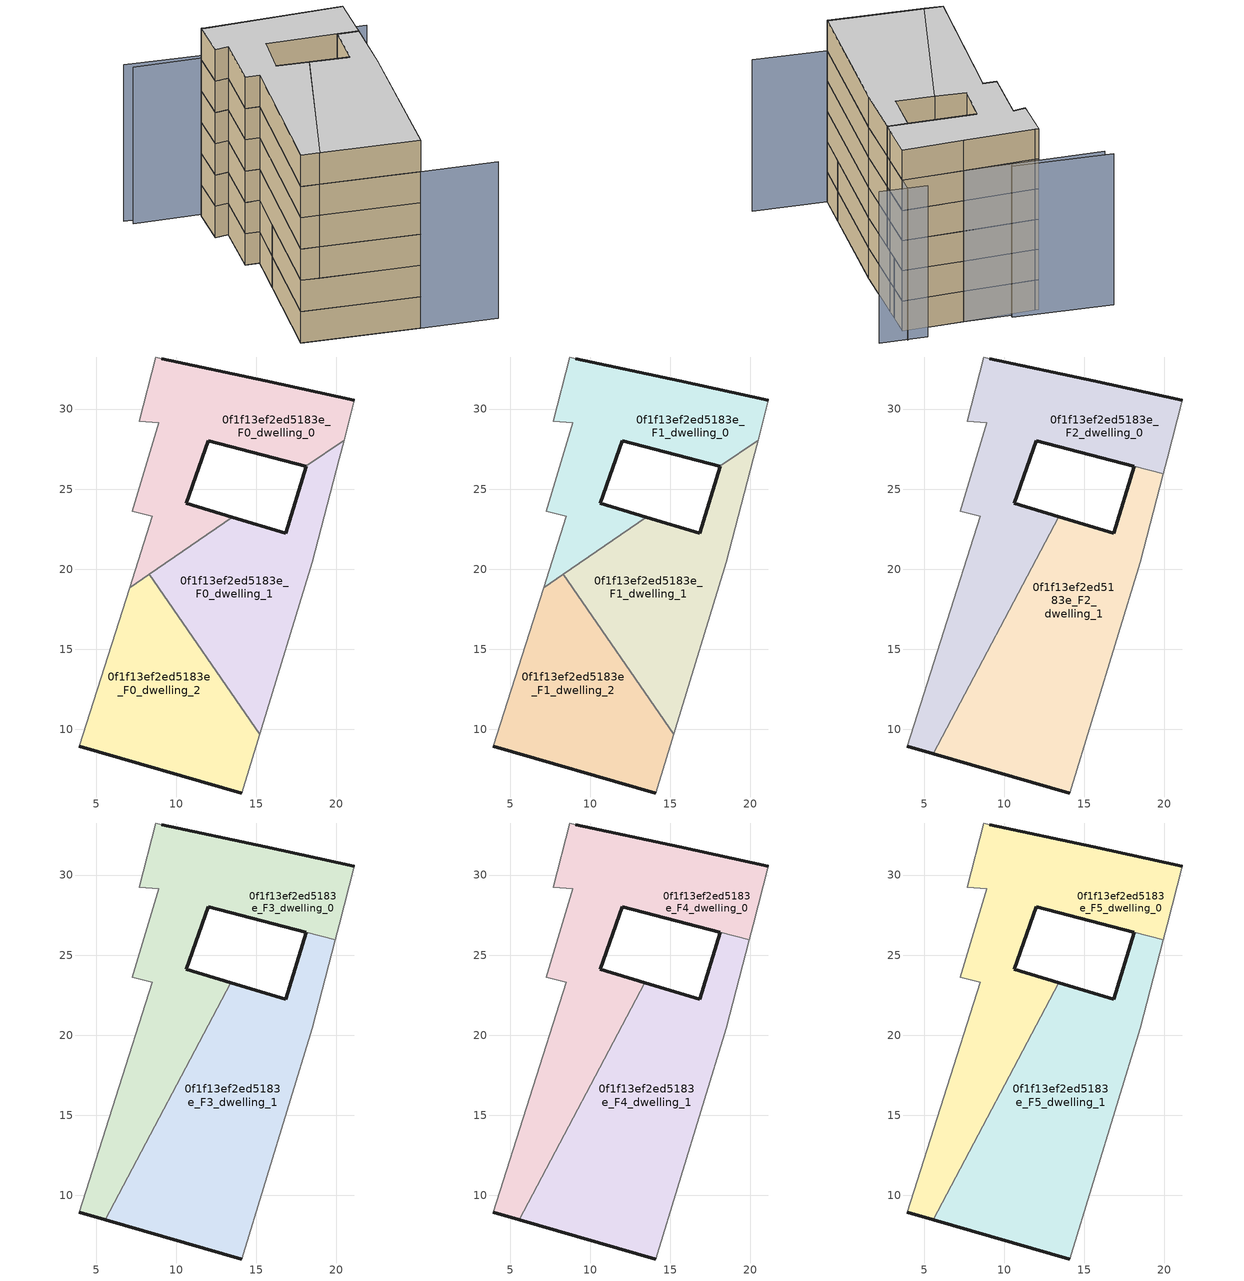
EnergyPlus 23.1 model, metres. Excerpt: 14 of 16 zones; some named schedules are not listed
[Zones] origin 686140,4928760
0f1f13ef2ed5183e_F0_dwelling_0
 floor ground (EU_floor_Construction): 18.09,26.42 20.48,28.06 21.12,30.56 15.55,31.76 9.08,33.14 8.72,33.25 7.7,29.23 8.9,29.14 7.27,23.62 8.51,23.31 7.08,18.84 13.5,23.26 10.63,24.13 11.98,28.02 z0
 wall outside (EU_wall_Construction): 9.08,33.14 15.55,31.76 21.12,30.56 / 18.09,26.42 11.98,28.02 10.63,24.13 13.5,23.26 z0:3
 wall adiabatic (EU_wall_Construction): 7.08,18.84 8.51,23.31 7.27,23.62 8.9,29.14 7.7,29.23 8.72,33.25 9.08,33.14 / 21.12,30.56 20.48,28.06 z0:3
 wall to 0f1f13ef2ed5183e_F0_dwelling_1 (EU_wall_Construction): 20.48,28.06 18.09,26.42 / 13.5,23.26 8.31,19.69 z0:3
 wall to 0f1f13ef2ed5183e_F0_dwelling_2 (EU_wall_Construction): 8.31,19.69 7.08,18.84 z0:3
0f1f13ef2ed5183e_F0_dwelling_1
 floor ground (EU_floor_Construction): 15.2,9.69 18.48,20.44 20.18,26.91 20.48,28.06 18.1,26.42 16.83,22.25 13.5,23.26 8.31,19.69 z0
 wall outside (EU_wall_Construction): 13.5,23.26 16.83,22.25 18.1,26.42 z0:3; 18.09,26.42,3 18.1,26.42,0 18.09,26.42,0
 wall adiabatic (EU_wall_Construction): 20.48,28.06 20.18,26.91 18.48,20.44 15.2,9.69 z0:3
 wall to 0f1f13ef2ed5183e_F0_dwelling_2 (EU_wall_Construction): 15.2,9.69 8.31,19.69 z0:3
0f1f13ef2ed5183e_F0_dwelling_2
 floor ground (EU_floor_Construction): 14.09,6.03 15.2,9.69 8.31,19.69 7.08,18.84 3.93,8.95 z0
 wall outside (EU_wall_Construction): 14.09,6.03 3.93,8.95 z0:3
 wall adiabatic (EU_wall_Construction): 15.2,9.69 14.09,6.03 / 3.93,8.95 7.08,18.84 z0:3
0f1f13ef2ed5183e_F1_dwelling_0
 floor to 0f1f13ef2ed5183e_F0_dwelling_0 (EU_floor_Construction): 18.09,26.42 20.48,28.06 21.12,30.56 15.55,31.76 9.08,33.14 8.72,33.25 7.7,29.23 8.9,29.14 7.27,23.62 8.51,23.31 7.08,18.84 13.5,23.26 10.63,24.13 11.98,28.02 z3
 wall outside (EU_wall_Construction): 9.08,33.14 15.55,31.76 21.12,30.56 / 18.09,26.42 11.98,28.02 10.63,24.13 13.5,23.26 z3:6
 wall adiabatic (EU_wall_Construction): 7.08,18.84 8.51,23.31 7.27,23.62 8.9,29.14 7.7,29.23 8.72,33.25 9.08,33.14 / 21.12,30.56 20.48,28.06 z3:6
 wall to 0f1f13ef2ed5183e_F1_dwelling_1 (EU_wall_Construction): 20.48,28.06 18.09,26.42 / 13.5,23.26 8.31,19.69 z3:6
 wall to 0f1f13ef2ed5183e_F1_dwelling_2 (EU_wall_Construction): 8.31,19.69 7.08,18.84 z3:6
0f1f13ef2ed5183e_F1_dwelling_1
 floor to 0f1f13ef2ed5183e_F0_dwelling_1 (EU_floor_Construction): 15.2,9.69 18.48,20.44 20.18,26.91 20.48,28.06 18.1,26.42 16.83,22.25 13.5,23.26 8.31,19.69 z3
 wall outside (EU_wall_Construction): 13.5,23.26 16.83,22.25 18.1,26.42 z3:6; 18.09,26.42,6 18.1,26.42,3 18.09,26.42,3
 wall adiabatic (EU_wall_Construction): 20.48,28.06 20.18,26.91 18.48,20.44 15.2,9.69 z3:6
 wall to 0f1f13ef2ed5183e_F1_dwelling_2 (EU_wall_Construction): 15.2,9.69 8.31,19.69 z3:6
0f1f13ef2ed5183e_F1_dwelling_2
 floor to 0f1f13ef2ed5183e_F0_dwelling_2 (EU_floor_Construction): 14.09,6.03 15.2,9.69 8.31,19.69 7.08,18.84 3.93,8.95 z3
 wall outside (EU_wall_Construction): 14.09,6.03 3.93,8.95 z3:6
 wall adiabatic (EU_wall_Construction): 15.2,9.69 14.09,6.03 / 3.93,8.95 7.08,18.84 z3:6
0f1f13ef2ed5183e_F2_dwelling_0
 floor to 0f1f13ef2ed5183e_F1_dwelling_0 (EU_floor_Construction): 18.09,26.42 20.48,28.06 21.12,30.56 15.55,31.76 9.08,33.14 8.72,33.25 7.7,29.23 8.9,29.14 7.27,23.62 8.51,23.31 7.08,18.84 13.33,23.14 13.41,23.29 10.63,24.13 11.98,28.02 z6
 floor to 0f1f13ef2ed5183e_F1_dwelling_1 (EU_floor_Construction): 19.93,25.95 20.18,26.91 20.48,28.06 18.1,26.42 z6; 10.11,17.07 13.33,23.14 8.31,19.69 z6
 floor to 0f1f13ef2ed5183e_F1_dwelling_2 (EU_floor_Construction): 5.56,8.48 10.11,17.07 8.31,19.69 7.08,18.84 3.93,8.95 z6
 wall outside (EU_wall_Construction): 9.08,33.14 15.55,31.76 21.12,30.56 / 18.09,26.42 11.98,28.02 10.63,24.13 13.41,23.29 / 5.56,8.48 3.93,8.95 z6:9; 18.1,26.42,9 18.1,26.42,6 18.09,26.42,6
 wall adiabatic (EU_wall_Construction): 21.12,30.56 20.18,26.91 19.93,25.95 / 3.93,8.95 8.51,23.31 7.27,23.62 8.9,29.14 7.7,29.23 8.72,33.25 9.08,33.14 z6:9
 wall to 0f1f13ef2ed5183e_F2_dwelling_1 (EU_wall_Construction): 13.41,23.29 5.56,8.48 / 19.93,25.95 18.1,26.42 z6:9
0f1f13ef2ed5183e_F2_dwelling_1
 floor to 0f1f13ef2ed5183e_F1_dwelling_1 (EU_floor_Construction): 15.2,9.69 18.48,20.44 19.93,25.95 18.1,26.42 16.83,22.25 13.5,23.26 13.33,23.14 10.11,17.07 z6
 floor to 0f1f13ef2ed5183e_F1_dwelling_2 (EU_floor_Construction): 14.09,6.03 15.2,9.69 10.11,17.07 5.56,8.48 z6
 wall outside (EU_wall_Construction): 13.41,23.29 16.83,22.25 18.1,26.42 / 14.09,6.03 5.56,8.48 z6:9; 18.1,26.43,9 18.1,26.42,6 18.1,26.43,6
 wall adiabatic (EU_wall_Construction): 19.93,25.95 18.48,20.44 14.09,6.03 z6:9
0f1f13ef2ed5183e_F3_dwelling_0
 floor to 0f1f13ef2ed5183e_F2_dwelling_0 (EU_floor_Construction): 5.56,8.48 13.41,23.29 10.63,24.13 11.98,28.02 18.09,26.42 19.93,25.95 20.18,26.91 21.12,30.56 15.55,31.76 9.08,33.14 8.72,33.25 7.7,29.23 8.9,29.14 7.27,23.62 8.51,23.31 3.93,8.95 z9
 wall outside (EU_wall_Construction): 9.08,33.14 15.55,31.76 21.12,30.56 / 18.09,26.42 11.98,28.02 10.63,24.13 13.41,23.29 / 5.56,8.48 3.93,8.95 z9:12; 18.1,26.42,12 18.1,26.42,9 18.09,26.42,9
 wall adiabatic (EU_wall_Construction): 21.12,30.56 20.18,26.91 19.93,25.95 / 3.93,8.95 8.51,23.31 7.27,23.62 8.9,29.14 7.7,29.23 8.72,33.25 9.08,33.14 z9:12
 wall to 0f1f13ef2ed5183e_F3_dwelling_1 (EU_wall_Construction): 13.41,23.29 5.56,8.48 / 19.93,25.95 18.1,26.42 z9:12
0f1f13ef2ed5183e_F3_dwelling_1
 floor to 0f1f13ef2ed5183e_F2_dwelling_1 (EU_floor_Construction): 14.09,6.03 18.48,20.44 19.93,25.95 18.1,26.43 16.83,22.25 13.41,23.29 5.56,8.48 z9
 wall outside (EU_wall_Construction): 13.41,23.29 16.83,22.25 18.1,26.42 / 14.09,6.03 5.56,8.48 z9:12; 18.1,26.43,12 18.1,26.42,9 18.1,26.43,9
 wall adiabatic (EU_wall_Construction): 19.93,25.95 18.48,20.44 14.09,6.03 z9:12
0f1f13ef2ed5183e_F4_dwelling_0
 floor to 0f1f13ef2ed5183e_F3_dwelling_0 (EU_floor_Construction): 5.56,8.48 13.41,23.29 10.63,24.13 11.98,28.02 18.09,26.42 19.93,25.95 20.18,26.91 21.12,30.56 15.55,31.76 9.08,33.14 8.72,33.25 7.7,29.23 8.9,29.14 7.27,23.62 8.51,23.31 3.93,8.95 z12
 wall outside (EU_wall_Construction): 9.08,33.14 15.55,31.76 21.12,30.56 / 18.09,26.42 11.98,28.02 10.63,24.13 13.41,23.29 / 5.56,8.48 3.93,8.95 z12:15; 18.1,26.42,15 18.1,26.42,12 18.09,26.42,12
 wall adiabatic (EU_wall_Construction): 21.12,30.56 20.18,26.91 19.93,25.95 / 3.93,8.95 8.51,23.31 7.27,23.62 8.9,29.14 7.7,29.23 8.72,33.25 9.08,33.14 z12:15
 wall to 0f1f13ef2ed5183e_F4_dwelling_1 (EU_wall_Construction): 13.41,23.29 5.56,8.48 / 19.93,25.95 18.1,26.42 z12:15
0f1f13ef2ed5183e_F4_dwelling_1
 floor to 0f1f13ef2ed5183e_F3_dwelling_1 (EU_floor_Construction): 14.09,6.03 18.48,20.44 19.93,25.95 18.1,26.43 16.83,22.25 13.41,23.29 5.56,8.48 z12
 wall outside (EU_wall_Construction): 13.41,23.29 16.83,22.25 18.1,26.42 / 14.09,6.03 5.56,8.48 z12:15; 18.1,26.43,15 18.1,26.42,12 18.1,26.43,12
 wall adiabatic (EU_wall_Construction): 19.93,25.95 18.48,20.44 14.09,6.03 z12:15
0f1f13ef2ed5183e_F5_dwelling_0
 floor to 0f1f13ef2ed5183e_F4_dwelling_0 (EU_floor_Construction): 5.56,8.48 13.41,23.29 10.63,24.13 11.98,28.02 18.09,26.42 19.93,25.95 20.18,26.91 21.12,30.56 15.55,31.76 9.08,33.14 8.72,33.25 7.7,29.23 8.9,29.14 7.27,23.62 8.51,23.31 3.93,8.95 z15
 wall outside (EU_wall_Construction): 9.08,33.14 15.55,31.76 21.12,30.56 / 18.09,26.42 11.98,28.02 10.63,24.13 13.41,23.29 / 5.56,8.48 3.93,8.95 z15:18; 18.1,26.42,18 18.1,26.42,15 18.09,26.42,15
 wall adiabatic (EU_wall_Construction): 21.12,30.56 20.18,26.91 19.93,25.95 / 3.93,8.95 8.51,23.31 7.27,23.62 8.9,29.14 7.7,29.23 8.72,33.25 9.08,33.14 z15:18
 wall to 0f1f13ef2ed5183e_F5_dwelling_1 (EU_wall_Construction): 13.41,23.29 5.56,8.48 / 19.93,25.95 18.1,26.42 z15:18
 ceiling to 0f1f13ef2ed5183e_F6_dwelling_0 (EU_floor_Construction): 21.12,30.56 20.18,26.91 19.93,25.95 18.09,26.42 11.98,28.02 10.63,24.13 13.41,23.29 5.56,8.48 3.93,8.95 8.51,23.31 7.27,23.62 8.9,29.14 7.7,29.23 8.72,33.25 9.08,33.14 15.55,31.76 z18
0f1f13ef2ed5183e_F5_dwelling_1
 floor to 0f1f13ef2ed5183e_F4_dwelling_1 (EU_floor_Construction): 14.09,6.03 18.48,20.44 19.93,25.95 18.1,26.43 16.83,22.25 13.41,23.29 5.56,8.48 z15
 wall outside (EU_wall_Construction): 13.41,23.29 16.83,22.25 18.1,26.42 / 14.09,6.03 5.56,8.48 z15:18; 18.1,26.43,18 18.1,26.42,15 18.1,26.43,15
 wall adiabatic (EU_wall_Construction): 19.93,25.95 18.48,20.44 14.09,6.03 z15:18
 ceiling to 0f1f13ef2ed5183e_F6_dwelling_1 (EU_floor_Construction): 19.93,25.95 18.48,20.44 14.09,6.03 5.56,8.48 13.41,23.29 16.83,22.25 18.1,26.43 z18
shading: 20.63,4.16 14.09,6.03 / 14.09,6.03 21.61,32.26 / 2.6,35.83 11.44,33.22 / 11.44,33.22 4.24,8.86 / 24,31.4 19.76,32.59 / 19.86,30.63 3.06,35.04 z0:15
[Building]
EU S2 Campaign: North Axis=0; Terrain=City; Solar Distribution=FullExterior
[Site:Location]
Bologna: Latitude=44.5; Longitude=11.25; Time Zone=1; Elevation=37
[SizingPeriod:WeatherFileDays]
AnnualSizingPeriod: Begin Month=1; Begin Day of Month=1; End Month=12; End Day of Month=31; Day of Week for Start Day=Monday; Use Weather File Daylight Saving Period=No; Use Weather File Rain and Snow Indicators=No
[MATERIAL]
EU_InternalMass_Material: Roughness=MediumRough; Thickness=0.1; Conductivity=1; Density=1800; Specific Heat=900; Thermal Absorptance=0.9; Solar Absorptance=0.7; Visible Absorptance=0.7
[MATERIAL:NOMASS] Roughness=MediumRough; Thermal Absorptance=0.9; Solar Absorptance=0.7; Visible Absorptance=0.7
Name | Thermal Resistance
EU_wall_NoMass | 0.905828
EU_floor_NoMass | 0.67114
[CONSTRUCTION]
EU_wall_Construction: EU_wall_NoMass
EU_floor_Construction: EU_floor_NoMass
EU_InternalMass_Construction: EU_InternalMass_Material
[ZONE] Type=1; Multiplier=1; Ceiling Height=autocalculate; Floor Area=autocalculate; Part of Total Floor Area=Yes
Name | Volume
0f1f13ef2ed5183e_F0_dwelling_0; 0f1f13ef2ed5183e_F1_dwelling_0 | 251.52
0f1f13ef2ed5183e_F2_dwelling_0; 0f1f13ef2ed5183e_F3_dwelling_0; 0f1f13ef2ed5183e_F4_dwelling_0; 0f1f13ef2ed5183e_F5_dwelling_0 | 371.349
0f1f13ef2ed5183e_F0_dwelling_1; 0f1f13ef2ed5183e_F1_dwelling_1 | 251.511
0f1f13ef2ed5183e_F2_dwelling_1 | 383.222
0f1f13ef2ed5183e_F3_dwelling_1; 0f1f13ef2ed5183e_F4_dwelling_1; 0f1f13ef2ed5183e_F5_dwelling_1 | 383.239
0f1f13ef2ed5183e_F0_dwelling_2; 0f1f13ef2ed5183e_F1_dwelling_2 | 251.525
[INTERNALMASS] Construction=EU_InternalMass_Construction
Name | Zone or ZoneList | Surface Area
0f1f13ef2ed5183e_F0_dwelling_0_EU_InternalMass | 0f1f13ef2ed5183e_F0_dwelling_0 | 83.8427
0f1f13ef2ed5183e_F0_dwelling_1_EU_InternalMass | 0f1f13ef2ed5183e_F0_dwelling_1 | 83.8413
0f1f13ef2ed5183e_F0_dwelling_2_EU_InternalMass | 0f1f13ef2ed5183e_F0_dwelling_2 | 83.8414
0f1f13ef2ed5183e_F1_dwelling_0_EU_InternalMass | 0f1f13ef2ed5183e_F1_dwelling_0 | 83.8427
0f1f13ef2ed5183e_F1_dwelling_1_EU_InternalMass | 0f1f13ef2ed5183e_F1_dwelling_1 | 83.8413
0f1f13ef2ed5183e_F1_dwelling_2_EU_InternalMass | 0f1f13ef2ed5183e_F1_dwelling_2 | 83.8414
0f1f13ef2ed5183e_F2_dwelling_0_EU_InternalMass | 0f1f13ef2ed5183e_F2_dwelling_0 | 123.779
0f1f13ef2ed5183e_F2_dwelling_1_EU_InternalMass | 0f1f13ef2ed5183e_F2_dwelling_1 | 127.747
0f1f13ef2ed5183e_F3_dwelling_0_EU_InternalMass | 0f1f13ef2ed5183e_F3_dwelling_0 | 123.779
0f1f13ef2ed5183e_F3_dwelling_1_EU_InternalMass | 0f1f13ef2ed5183e_F3_dwelling_1 | 127.747
0f1f13ef2ed5183e_F4_dwelling_0_EU_InternalMass | 0f1f13ef2ed5183e_F4_dwelling_0 | 123.779
0f1f13ef2ed5183e_F4_dwelling_1_EU_InternalMass | 0f1f13ef2ed5183e_F4_dwelling_1 | 127.747
0f1f13ef2ed5183e_F5_dwelling_0_EU_InternalMass | 0f1f13ef2ed5183e_F5_dwelling_0 | 123.779
0f1f13ef2ed5183e_F5_dwelling_1_EU_InternalMass | 0f1f13ef2ed5183e_F5_dwelling_1 | 127.747
[OTHEREQUIPMENT] Fuel Type=Electricity; Design Level Calculation Method=Watts/Area; Power per Zone Floor Area=1; Fraction Latent=0; Fraction Radiant=0; Fraction Lost=0; Carbon Dioxide Generation Rate=0; EndUse Subcategory=EU_Step8_InternalGains
Name | Zone or ZoneList or Space or SpaceList | Schedule
EU_Step8_InternalGain_0f1f13ef2ed5183e_F0_dwelling_0_f000 | 0f1f13ef2ed5183e_F0_dwelling_0 | EU_Step8_GainSchedule_0f1f13ef2ed5183e_F0_dwelling_0_f000
EU_Step8_InternalGain_0f1f13ef2ed5183e_F0_dwelling_1_f000 | 0f1f13ef2ed5183e_F0_dwelling_1 | EU_Step8_GainSchedule_0f1f13ef2ed5183e_F0_dwelling_1_f000
EU_Step8_InternalGain_0f1f13ef2ed5183e_F0_dwelling_2_f000 | 0f1f13ef2ed5183e_F0_dwelling_2 | EU_Step8_GainSchedule_0f1f13ef2ed5183e_F0_dwelling_2_f000
EU_Step8_InternalGain_0f1f13ef2ed5183e_F1_dwelling_0_f000 | 0f1f13ef2ed5183e_F1_dwelling_0 | EU_Step8_GainSchedule_0f1f13ef2ed5183e_F1_dwelling_0_f000
EU_Step8_InternalGain_0f1f13ef2ed5183e_F1_dwelling_1_f000 | 0f1f13ef2ed5183e_F1_dwelling_1 | EU_Step8_GainSchedule_0f1f13ef2ed5183e_F1_dwelling_1_f000
EU_Step8_InternalGain_0f1f13ef2ed5183e_F1_dwelling_2_f000 | 0f1f13ef2ed5183e_F1_dwelling_2 | EU_Step8_GainSchedule_0f1f13ef2ed5183e_F1_dwelling_2_f000
EU_Step8_InternalGain_0f1f13ef2ed5183e_F2_dwelling_0_f000 | 0f1f13ef2ed5183e_F2_dwelling_0 | EU_Step8_GainSchedule_0f1f13ef2ed5183e_F2_dwelling_0_f000
EU_Step8_InternalGain_0f1f13ef2ed5183e_F2_dwelling_1_f000 | 0f1f13ef2ed5183e_F2_dwelling_1 | EU_Step8_GainSchedule_0f1f13ef2ed5183e_F2_dwelling_1_f000
EU_Step8_InternalGain_0f1f13ef2ed5183e_F3_dwelling_0_f000 | 0f1f13ef2ed5183e_F3_dwelling_0 | EU_Step8_GainSchedule_0f1f13ef2ed5183e_F3_dwelling_0_f000
EU_Step8_InternalGain_0f1f13ef2ed5183e_F3_dwelling_1_f000 | 0f1f13ef2ed5183e_F3_dwelling_1 | EU_Step8_GainSchedule_0f1f13ef2ed5183e_F3_dwelling_1_f000
EU_Step8_InternalGain_0f1f13ef2ed5183e_F4_dwelling_0_f000 | 0f1f13ef2ed5183e_F4_dwelling_0 | EU_Step8_GainSchedule_0f1f13ef2ed5183e_F4_dwelling_0_f000
EU_Step8_InternalGain_0f1f13ef2ed5183e_F4_dwelling_1_f000 | 0f1f13ef2ed5183e_F4_dwelling_1 | EU_Step8_GainSchedule_0f1f13ef2ed5183e_F4_dwelling_1_f000
EU_Step8_InternalGain_0f1f13ef2ed5183e_F5_dwelling_0_f000 | 0f1f13ef2ed5183e_F5_dwelling_0 | EU_Step8_GainSchedule_0f1f13ef2ed5183e_F5_dwelling_0_f000
EU_Step8_InternalGain_0f1f13ef2ed5183e_F5_dwelling_1_f000 | 0f1f13ef2ed5183e_F5_dwelling_1 | EU_Step8_GainSchedule_0f1f13ef2ed5183e_F5_dwelling_1_f000
[ZONEVENTILATION:DESIGNFLOWRATE] Schedule=EU_AlwaysOn; Design Flow Rate Calculation Method=AirChanges/Hour; Air Changes per Hour=0.73129; Ventilation Type=Natural; Fan Pressure Rise=0; Fan Total Efficiency=1; Constant Term Coefficient=1; Temperature Term Coefficient=0; Velocity Term Coefficient=0; Velocity Squared Term Coefficient=0; Minimum Indoor Temperature=-100; Maximum Indoor Temperature=100; Delta Temperature=-100; Minimum Outdoor Temperature=-100; Maximum Outdoor Temperature=100; Maximum Wind Speed=40
Name | Zone or ZoneList or Space or SpaceList
EU_ConstantAir_0f1f13ef2ed5183e_F0_dwelling_0 | 0f1f13ef2ed5183e_F0_dwelling_0
EU_ConstantAir_0f1f13ef2ed5183e_F0_dwelling_1 | 0f1f13ef2ed5183e_F0_dwelling_1
EU_ConstantAir_0f1f13ef2ed5183e_F0_dwelling_2 | 0f1f13ef2ed5183e_F0_dwelling_2
EU_ConstantAir_0f1f13ef2ed5183e_F1_dwelling_0 | 0f1f13ef2ed5183e_F1_dwelling_0
EU_ConstantAir_0f1f13ef2ed5183e_F1_dwelling_1 | 0f1f13ef2ed5183e_F1_dwelling_1
EU_ConstantAir_0f1f13ef2ed5183e_F1_dwelling_2 | 0f1f13ef2ed5183e_F1_dwelling_2
EU_ConstantAir_0f1f13ef2ed5183e_F2_dwelling_0 | 0f1f13ef2ed5183e_F2_dwelling_0
EU_ConstantAir_0f1f13ef2ed5183e_F2_dwelling_1 | 0f1f13ef2ed5183e_F2_dwelling_1
EU_ConstantAir_0f1f13ef2ed5183e_F3_dwelling_0 | 0f1f13ef2ed5183e_F3_dwelling_0
EU_ConstantAir_0f1f13ef2ed5183e_F3_dwelling_1 | 0f1f13ef2ed5183e_F3_dwelling_1
EU_ConstantAir_0f1f13ef2ed5183e_F4_dwelling_0 | 0f1f13ef2ed5183e_F4_dwelling_0
EU_ConstantAir_0f1f13ef2ed5183e_F4_dwelling_1 | 0f1f13ef2ed5183e_F4_dwelling_1
EU_ConstantAir_0f1f13ef2ed5183e_F5_dwelling_0 | 0f1f13ef2ed5183e_F5_dwelling_0
EU_ConstantAir_0f1f13ef2ed5183e_F5_dwelling_1 | 0f1f13ef2ed5183e_F5_dwelling_1
[HVACTEMPLATE:THERMOSTAT] Constant Heating Setpoint=20; Constant Cooling Setpoint=50
EU_HeatOnly_0f1f13ef2ed5183e_F0_dwelling_0; EU_HeatOnly_0f1f13ef2ed5183e_F0_dwelling_1; EU_HeatOnly_0f1f13ef2ed5183e_F0_dwelling_2; EU_HeatOnly_0f1f13ef2ed5183e_F1_dwelling_0; EU_HeatOnly_0f1f13ef2ed5183e_F1_dwelling_1; EU_HeatOnly_0f1f13ef2ed5183e_F1_dwelling_2; EU_HeatOnly_0f1f13ef2ed5183e_F2_dwelling_0; EU_HeatOnly_0f1f13ef2ed5183e_F2_dwelling_1; EU_HeatOnly_0f1f13ef2ed5183e_F3_dwelling_0; EU_HeatOnly_0f1f13ef2ed5183e_F3_dwelling_1; EU_HeatOnly_0f1f13ef2ed5183e_F4_dwelling_0; EU_HeatOnly_0f1f13ef2ed5183e_F4_dwelling_1; EU_HeatOnly_0f1f13ef2ed5183e_F5_dwelling_0; EU_HeatOnly_0f1f13ef2ed5183e_F5_dwelling_1; EU_HeatOnly_0f1f13ef2ed5183e_F6_dwelling_0; EU_HeatOnly_0f1f13ef2ed5183e_F6_dwelling_1
